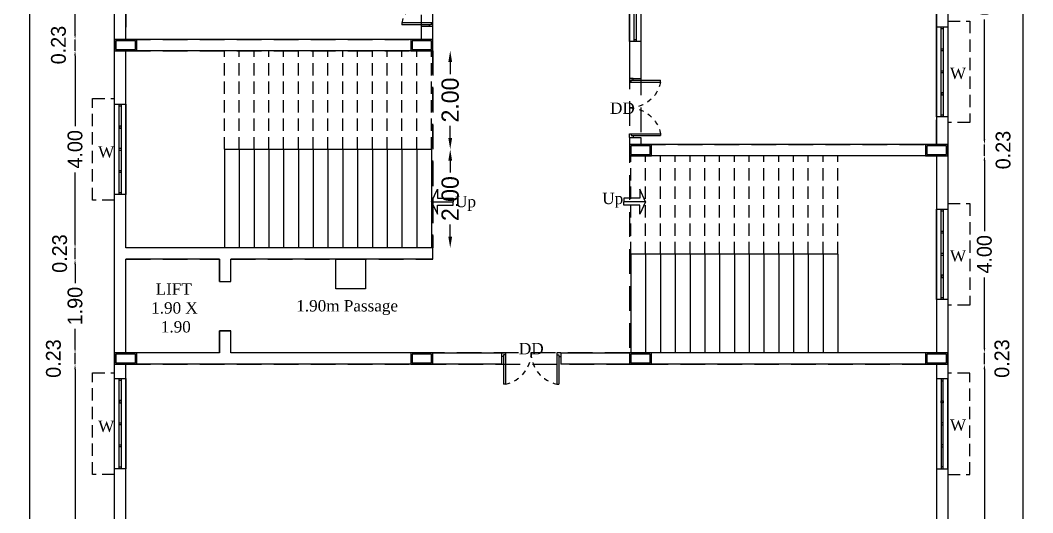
# Model space of a CAD drawing. Header units: metres. Extents: x 3396 to 3562, y 2179 to 2331.
# Drawn here: x 3419.35 to 3439.89, y 2190.77 to 2200.77 of the extents above; entities that cross this region are included whole.
import ezdxf

# ---------------------------------------------------------------- set-up
doc = ezdxf.new("R2010")
doc.units = ezdxf.units.M
doc.header["$PDMODE"] = 34
doc.linetypes.add('HIDDEN', pattern=[0.375, 0.25, -0.125])
for name, color, linetype in [('BLK_1_FLR_3_BLT_UP_AREA', 26, 'Continuous'), ('BLK_1_FLR_3_CARPET_AREA', 25, 'Continuous'), ('BLK_1_FLR_3_EXIT_WIDTH_DOOR', 2, 'Continuous'), ('BLK_1_FLR_3_EXIT_WIDTH_STAIR', 1, 'Continuous'), ('BLK_1_FLR_3_FIRESTAIR_1', 1, 'Continuous')]:
    doc.layers.add(name, color=color, linetype=linetype)
doc.layers.add('BLK_1_FLR_3_DRINKING_WATER', color=7, linetype='Continuous', lineweight=5)
doc.styles.add('outer', font='BKANT.TTF')
doc.styles.get("Standard").update_dxf_attribs({"font": 'arial.ttf'})
doc.dimstyles.new('Banu', dxfattribs={"dimtxt": 0.35, "dimasz": 0.23, "dimexe": 1, "dimexo": 1, "dimgap": 0.1, "dimtad": 0, "dimzin": 1, "dimdsep": 46, "dimtxsty": 'outer', "dimcen": 0.15, "dimdle": 1, "dimse1": 1, "dimse2": 1, "dimclrt": 7, "dimadec": 0, "dimazin": 0, "dimtfac": 1, "dimtix": 1, "dimtmove": 1, "dimatfit": 0, "dimfxl": 0, "dimtolj": 1, "dimtzin": 0, "dimarcsym": 0})

# ---------------------------------------------------------------- blocks, each defined once
blk = doc.blocks.new('*D26')
at = {"layer": 'BLK_1_FLR_3_EXIT_WIDTH_DOOR', "color": 0, "linetype": 'HIDDEN', "lineweight": -2, "ltscale": 2}
for p, q in [((3428.072, 2197.917), (3428.072, 2197.674)), ((3428.072, 2196.377), (3428.072, 2196.621))]:
    blk.add_line(p, q, dxfattribs=at)
at = {"layer": 'BLK_1_FLR_3_EXIT_WIDTH_DOOR', "color": 0, "linetype": 'HIDDEN', "ltscale": 2}
for points in [[(3428.034, 2197.917), (3428.111, 2197.917), (3428.072, 2198.147)], [(3428.034, 2196.377), (3428.111, 2196.377), (3428.072, 2196.147)]]:
    blk.add_solid(points, dxfattribs=at)
at = {"layer": 'Defpoints', "color": 0, "linetype": 'HIDDEN', "ltscale": 2}
for p in [(3427.692, 2198.147), (3428.072, 2198.147), (3427.692, 2196.147)]:
    blk.add_point(p, dxfattribs=at)
at = {"layer": 'BLK_1_FLR_3_EXIT_WIDTH_DOOR', "color": 7, "linetype": 'HIDDEN', "ltscale": 2, "insert": (3428.072, 2197.147), "char_height": 0.35, "attachment_point": 5, "rotation": 90, "style": 'outer'}
blk.add_mtext('\\A1;2.00', dxfattribs=at)
blk = doc.blocks.new('*D27')
at = {"layer": 'BLK_1_FLR_3_EXIT_WIDTH_STAIR', "color": 0, "linetype": 'HIDDEN', "lineweight": -2, "ltscale": 2}
for p, q in [((3428.072, 2199.917), (3428.072, 2199.674)), ((3428.072, 2198.377), (3428.072, 2198.621))]:
    blk.add_line(p, q, dxfattribs=at)
at = {"layer": 'BLK_1_FLR_3_EXIT_WIDTH_STAIR', "color": 0, "linetype": 'HIDDEN', "ltscale": 2}
for points in [[(3428.034, 2199.917), (3428.111, 2199.917), (3428.072, 2200.147)], [(3428.034, 2198.377), (3428.111, 2198.377), (3428.072, 2198.147)]]:
    blk.add_solid(points, dxfattribs=at)
at = {"layer": 'Defpoints', "color": 0, "linetype": 'HIDDEN', "ltscale": 2}
for p in [(3427.692, 2200.147), (3428.072, 2200.147), (3427.692, 2198.147)]:
    blk.add_point(p, dxfattribs=at)
at = {"layer": 'BLK_1_FLR_3_EXIT_WIDTH_STAIR', "color": 7, "linetype": 'HIDDEN', "ltscale": 2, "insert": (3428.072, 2199.147), "char_height": 0.35, "attachment_point": 5, "rotation": 90, "style": 'outer'}
blk.add_mtext('\\A1;2.00', dxfattribs=at)
blk = doc.blocks.new('A$C266D3B0D')
at = {"color": 1}
for p, q in [((-0.068, 0.679), (-0.068, 0.603)), ((-0.068, 0.679), (0.008, 0.679)), ((-0.03, 0.641), (0.565, 0.641)), ((0.565, 0.603), (0.565, 0.641)), ((-0.068, 0.603), (-0.03, 0.603)), ((-0.03, 0.603), (0.565, 0.603)), ((-0.068, -0.445), (-0.03, -0.445)), ((-0.068, -0.521), (-0.068, -0.445)), ((-0.068, -0.521), (0.008, -0.521)), ((-0.03, -0.445), (0.565, -0.445)), ((-0.03, -0.483), (0.565, -0.483)), ((0.565, -0.445), (0.565, -0.483))]:
    blk.add_line(p, q, dxfattribs=at)
for points in [[(-0.068, 0.603), (-0.03, 0.603), (-0.03, 0.641), (0.008, 0.641), (0.008, 0.679)], [(-0.068, -0.445), (-0.03, -0.445), (-0.03, -0.483), (0.008, -0.483), (0.008, -0.521)]]:
    blk.add_lwpolyline(points, dxfattribs=at)
at = {"color": 1, "linetype": 'HIDDEN', "ltscale": 0.2}
for centre, start, end in [((-0.072, 0.729), 270.3902, 348.8397), ((-0.072, -0.57), 11.1603, 89.6098)]:
    blk.add_arc(centre, 0.65, start, end, dxfattribs=at)
blk = doc.blocks.new('A$C35006C9F')
h = blk.add_hatch()
h.set_pattern_fill('ANSI31', color=256, scale=2)
h.set_pattern_definition([(45, (-3161.1406, -1435.413), (-4.490128, 4.490128), [])])
h.paths.add_polyline_path([(-0.129, 0.045), (-0.305, 0.045), (-0.305, -0.35), (-0.129, -0.35)])
for points in [[(-0.102, 0.073), (-0.332, 0.073), (-0.332, -0.377), (-0.102, -0.377)], [(-0.129, 0.045), (-0.305, 0.045), (-0.305, -0.35), (-0.129, -0.35)]]:
    blk.add_lwpolyline(points, close=True)
blk = doc.blocks.new('*D437')
at = {"color": 0, "lineweight": -2, "ltscale": 2}
for p, q in [((3420.461, 2193.687), (3420.461, 2188.241)), ((3420.461, 2181.657), (3420.461, 2187.103))]:
    blk.add_line(p, q, dxfattribs=at)
at = {"color": 0, "ltscale": 2}
for points in [[(3420.444, 2193.687), (3420.477, 2193.687), (3420.461, 2193.787)], [(3420.444, 2181.657), (3420.477, 2181.657), (3420.461, 2181.557)]]:
    blk.add_solid(points, dxfattribs=at)
at = {"layer": 'Defpoints', "color": 0, "ltscale": 2}
for p in [(3420.461, 2193.787), (3420.612, 2193.787), (3420.612, 2181.557)]:
    blk.add_point(p, dxfattribs=at)
at = {"color": 7, "ltscale": 2, "insert": (3420.461, 2187.672), "char_height": 0.3, "attachment_point": 5, "rotation": 90, "style": 'outer'}
blk.add_mtext('\\A1;12.23', dxfattribs=at)
blk = doc.blocks.new('*D438')
at = {"color": 0, "lineweight": -2, "ltscale": 2}
for p, q in [((3420.461, 2194.117), (3420.461, 2194.217)), ((3420.461, 2193.787), (3420.461, 2194.017)), ((3420.461, 2193.687), (3420.461, 2193.587))]:
    blk.add_line(p, q, dxfattribs=at)
at = {"color": 0, "ltscale": 2}
for points in [[(3420.444, 2194.117), (3420.477, 2194.117), (3420.461, 2194.017)], [(3420.444, 2193.687), (3420.477, 2193.687), (3420.461, 2193.787)]]:
    blk.add_solid(points, dxfattribs=at)
at = {"layer": 'Defpoints', "color": 0, "ltscale": 2}
for p in [(3420.461, 2194.017), (3420.612, 2194.017), (3420.612, 2193.787)]:
    blk.add_point(p, dxfattribs=at)
at = {"color": 7, "ltscale": 2, "insert": (3420.023, 2193.902), "char_height": 0.3, "attachment_point": 5, "rotation": 90, "style": 'outer'}
blk.add_mtext('\\A1;0.23', dxfattribs=at)
blk = doc.blocks.new('*D439')
at = {"color": 0, "lineweight": -2, "ltscale": 2}
for p, q in [((3420.461, 2195.817), (3420.461, 2195.43)), ((3420.461, 2194.117), (3420.461, 2194.504))]:
    blk.add_line(p, q, dxfattribs=at)
at = {"color": 0, "ltscale": 2}
for points in [[(3420.444, 2195.817), (3420.477, 2195.817), (3420.461, 2195.917)], [(3420.444, 2194.117), (3420.477, 2194.117), (3420.461, 2194.017)]]:
    blk.add_solid(points, dxfattribs=at)
at = {"layer": 'Defpoints', "color": 0, "ltscale": 2}
for p in [(3420.461, 2195.917), (3420.612, 2195.917), (3420.612, 2194.017)]:
    blk.add_point(p, dxfattribs=at)
at = {"color": 7, "ltscale": 2, "insert": (3420.461, 2194.967), "char_height": 0.3, "attachment_point": 5, "rotation": 90, "style": 'outer'}
blk.add_mtext('\\A1;1.90', dxfattribs=at)
blk = doc.blocks.new('*D440')
at = {"color": 0, "lineweight": -2, "ltscale": 2}
for p, q in [((3420.461, 2196.247), (3420.461, 2196.347)), ((3420.461, 2195.917), (3420.461, 2196.147)), ((3420.461, 2195.817), (3420.461, 2195.717))]:
    blk.add_line(p, q, dxfattribs=at)
at = {"color": 0, "ltscale": 2}
for points in [[(3420.444, 2196.247), (3420.477, 2196.247), (3420.461, 2196.147)], [(3420.444, 2195.817), (3420.477, 2195.817), (3420.461, 2195.917)]]:
    blk.add_solid(points, dxfattribs=at)
at = {"layer": 'Defpoints', "color": 0, "ltscale": 2}
for p in [(3420.461, 2196.147), (3420.612, 2196.147), (3420.612, 2195.917)]:
    blk.add_point(p, dxfattribs=at)
at = {"color": 7, "ltscale": 2, "insert": (3420.149, 2196.032), "char_height": 0.3, "attachment_point": 5, "rotation": 90, "style": 'outer'}
blk.add_mtext('\\A1;0.23', dxfattribs=at)
blk = doc.blocks.new('*D441')
at = {"color": 0, "lineweight": -2, "ltscale": 2}
for p, q in [((3420.461, 2200.047), (3420.461, 2198.617)), ((3420.461, 2196.247), (3420.461, 2197.678))]:
    blk.add_line(p, q, dxfattribs=at)
at = {"color": 0, "ltscale": 2}
for points in [[(3420.444, 2200.047), (3420.477, 2200.047), (3420.461, 2200.147)], [(3420.444, 2196.247), (3420.477, 2196.247), (3420.461, 2196.147)]]:
    blk.add_solid(points, dxfattribs=at)
at = {"layer": 'Defpoints', "color": 0, "ltscale": 2}
for p in [(3420.461, 2200.147), (3420.612, 2200.147), (3420.612, 2196.147)]:
    blk.add_point(p, dxfattribs=at)
at = {"color": 7, "ltscale": 2, "insert": (3420.461, 2198.147), "char_height": 0.3, "attachment_point": 5, "rotation": 90, "style": 'outer'}
blk.add_mtext('\\A1;4.00', dxfattribs=at)
blk = doc.blocks.new('*D442')
at = {"color": 0, "lineweight": -2, "ltscale": 2}
for p, q in [((3420.461, 2200.477), (3420.461, 2200.577)), ((3420.461, 2200.147), (3420.461, 2200.377)), ((3420.461, 2200.047), (3420.461, 2199.947))]:
    blk.add_line(p, q, dxfattribs=at)
at = {"color": 0, "ltscale": 2}
for points in [[(3420.444, 2200.477), (3420.477, 2200.477), (3420.461, 2200.377)], [(3420.444, 2200.047), (3420.477, 2200.047), (3420.461, 2200.147)]]:
    blk.add_solid(points, dxfattribs=at)
at = {"layer": 'Defpoints', "color": 0, "ltscale": 2}
for p in [(3420.461, 2200.377), (3420.612, 2200.377), (3420.612, 2200.147)]:
    blk.add_point(p, dxfattribs=at)
at = {"color": 7, "ltscale": 2, "insert": (3420.125, 2200.262), "char_height": 0.3, "attachment_point": 5, "rotation": 90, "style": 'outer'}
blk.add_mtext('\\A1;0.23', dxfattribs=at)
blk = doc.blocks.new('*D443')
at = {"color": 0, "lineweight": -2, "ltscale": 2}
for p, q in [((3420.461, 2206.277), (3420.461, 2203.84)), ((3420.461, 2200.477), (3420.461, 2202.914))]:
    blk.add_line(p, q, dxfattribs=at)
at = {"color": 0, "ltscale": 2}
for points in [[(3420.444, 2206.277), (3420.477, 2206.277), (3420.461, 2206.377)], [(3420.444, 2200.477), (3420.477, 2200.477), (3420.461, 2200.377)]]:
    blk.add_solid(points, dxfattribs=at)
at = {"layer": 'Defpoints', "color": 0, "ltscale": 2}
for p in [(3420.461, 2206.377), (3420.612, 2206.377), (3420.612, 2200.377)]:
    blk.add_point(p, dxfattribs=at)
at = {"color": 7, "ltscale": 2, "insert": (3420.461, 2203.377), "char_height": 0.3, "attachment_point": 5, "rotation": 90, "style": 'outer'}
blk.add_mtext('\\A1;6.00', dxfattribs=at)
blk = doc.blocks.new('*D459')
at = {"color": 0, "lineweight": -2, "ltscale": 2}
for p, q in [((3419.546, 2223.251), (3419.546, 2202.919)), ((3419.546, 2181.427), (3419.546, 2201.759))]:
    blk.add_line(p, q, dxfattribs=at)
at = {"color": 0, "ltscale": 2}
for points in [[(3419.529, 2223.251), (3419.562, 2223.251), (3419.546, 2223.351)], [(3419.529, 2181.427), (3419.562, 2181.427), (3419.546, 2181.327)]]:
    blk.add_solid(points, dxfattribs=at)
at = {"layer": 'Defpoints', "color": 0, "ltscale": 2}
for p in [(3419.56, 2223.351), (3419.546, 2181.327), (3419.56, 2181.327)]:
    blk.add_point(p, dxfattribs=at)
at = {"color": 7, "ltscale": 2, "insert": (3419.546, 2202.339), "char_height": 0.3, "attachment_point": 5, "rotation": 90, "style": 'outer'}
blk.add_mtext('\\A1;42.02', dxfattribs=at)
blk = doc.blocks.new('*D465')
at = {"color": 0, "lineweight": -2, "ltscale": 2}
for p, q in [((3438.91, 2193.687), (3438.91, 2188.241)), ((3438.91, 2181.657), (3438.91, 2187.103))]:
    blk.add_line(p, q, dxfattribs=at)
at = {"color": 0, "ltscale": 2}
for points in [[(3438.893, 2193.687), (3438.927, 2193.687), (3438.91, 2193.787)], [(3438.893, 2181.657), (3438.927, 2181.657), (3438.91, 2181.557)]]:
    blk.add_solid(points, dxfattribs=at)
at = {"layer": 'Defpoints', "color": 0, "ltscale": 2}
for p in [(3438.91, 2193.787), (3438.973, 2193.787), (3438.973, 2181.557)]:
    blk.add_point(p, dxfattribs=at)
at = {"color": 7, "ltscale": 2, "insert": (3438.91, 2187.672), "char_height": 0.3, "attachment_point": 5, "rotation": 90, "style": 'outer'}
blk.add_mtext('\\A1;12.23', dxfattribs=at)
blk = doc.blocks.new('*D466')
at = {"color": 0, "lineweight": -2, "ltscale": 2}
for p, q in [((3438.91, 2194.117), (3438.91, 2194.217)), ((3438.91, 2193.787), (3438.91, 2194.017)), ((3438.91, 2193.687), (3438.91, 2193.587))]:
    blk.add_line(p, q, dxfattribs=at)
at = {"color": 0, "ltscale": 2}
for points in [[(3438.893, 2194.117), (3438.927, 2194.117), (3438.91, 2194.017)], [(3438.893, 2193.687), (3438.927, 2193.687), (3438.91, 2193.787)]]:
    blk.add_solid(points, dxfattribs=at)
at = {"layer": 'Defpoints', "color": 0, "ltscale": 2}
for p in [(3438.91, 2194.017), (3438.973, 2194.017), (3438.973, 2193.787)]:
    blk.add_point(p, dxfattribs=at)
at = {"color": 7, "ltscale": 2, "insert": (3439.266, 2193.902), "char_height": 0.3, "attachment_point": 5, "rotation": 90, "style": 'outer'}
blk.add_mtext('\\A1;0.23', dxfattribs=at)
blk = doc.blocks.new('*D467')
at = {"color": 0, "lineweight": -2, "ltscale": 2}
for p, q in [((3438.91, 2197.917), (3438.91, 2196.487)), ((3438.91, 2194.117), (3438.91, 2195.548))]:
    blk.add_line(p, q, dxfattribs=at)
at = {"color": 0, "ltscale": 2}
for points in [[(3438.893, 2197.917), (3438.927, 2197.917), (3438.91, 2198.017)], [(3438.893, 2194.117), (3438.927, 2194.117), (3438.91, 2194.017)]]:
    blk.add_solid(points, dxfattribs=at)
at = {"layer": 'Defpoints', "color": 0, "ltscale": 2}
for p in [(3438.91, 2198.017), (3438.973, 2198.017), (3438.973, 2194.017)]:
    blk.add_point(p, dxfattribs=at)
at = {"color": 7, "ltscale": 2, "insert": (3438.91, 2196.017), "char_height": 0.3, "attachment_point": 5, "rotation": 90, "style": 'outer'}
blk.add_mtext('\\A1;4.00', dxfattribs=at)
blk = doc.blocks.new('*D468')
at = {"color": 0, "lineweight": -2, "ltscale": 2}
for p, q in [((3438.91, 2198.347), (3438.91, 2198.447)), ((3438.91, 2198.017), (3438.91, 2198.247)), ((3438.91, 2197.917), (3438.91, 2197.817))]:
    blk.add_line(p, q, dxfattribs=at)
at = {"color": 0, "ltscale": 2}
for points in [[(3438.893, 2198.347), (3438.927, 2198.347), (3438.91, 2198.247)], [(3438.893, 2197.917), (3438.927, 2197.917), (3438.91, 2198.017)]]:
    blk.add_solid(points, dxfattribs=at)
at = {"layer": 'Defpoints', "color": 0, "ltscale": 2}
for p in [(3438.91, 2198.247), (3438.973, 2198.247), (3438.973, 2198.017)]:
    blk.add_point(p, dxfattribs=at)
at = {"color": 7, "ltscale": 2, "insert": (3439.29, 2198.132), "char_height": 0.3, "attachment_point": 5, "rotation": 90, "style": 'outer'}
blk.add_mtext('\\A1;0.23', dxfattribs=at)
blk = doc.blocks.new('*D469')
at = {"color": 0, "lineweight": -2, "ltscale": 2}
for p, q in [((3438.91, 2204.147), (3438.91, 2201.71)), ((3438.91, 2198.347), (3438.91, 2200.784))]:
    blk.add_line(p, q, dxfattribs=at)
at = {"color": 0, "ltscale": 2}
for points in [[(3438.893, 2204.147), (3438.927, 2204.147), (3438.91, 2204.247)], [(3438.893, 2198.347), (3438.927, 2198.347), (3438.91, 2198.247)]]:
    blk.add_solid(points, dxfattribs=at)
at = {"layer": 'Defpoints', "color": 0, "ltscale": 2}
for p in [(3438.91, 2204.247), (3438.973, 2204.247), (3438.973, 2198.247)]:
    blk.add_point(p, dxfattribs=at)
at = {"color": 7, "ltscale": 2, "insert": (3438.91, 2201.247), "char_height": 0.3, "attachment_point": 5, "rotation": 90, "style": 'outer'}
blk.add_mtext('\\A1;6.00', dxfattribs=at)
blk = doc.blocks.new('*D477')
at = {"color": 0, "lineweight": -2, "ltscale": 2}
for p, q in [((3439.694, 2223.251), (3439.694, 2202.919)), ((3439.694, 2181.427), (3439.694, 2201.759))]:
    blk.add_line(p, q, dxfattribs=at)
at = {"color": 0, "ltscale": 2}
for points in [[(3439.677, 2223.251), (3439.71, 2223.251), (3439.694, 2223.351)], [(3439.677, 2181.427), (3439.71, 2181.427), (3439.694, 2181.327)]]:
    blk.add_solid(points, dxfattribs=at)
at = {"layer": 'Defpoints', "color": 0, "ltscale": 2}
for p in [(3439.706, 2223.351), (3439.694, 2181.327), (3439.706, 2181.327)]:
    blk.add_point(p, dxfattribs=at)
at = {"color": 7, "ltscale": 2, "insert": (3439.694, 2202.339), "char_height": 0.3, "attachment_point": 5, "rotation": 90, "style": 'outer'}
blk.add_mtext('\\A1;42.02', dxfattribs=at)

msp = doc.modelspace()

# ---------------------------------------------------------------- linework, layer by layer
for p, q in [((3421.26216, 2181.32709), (3421.26216, 2223.35079)), ((3438.16716, 2223.35079), (3438.16716, 2181.32709)), ((3421.49216, 2200.37709), (3421.49216, 2206.37709)), ((3437.93716, 2204.24709), (3437.93716, 2198.24709)), ((3431.70716, 2202.66427), (3431.70716, 2199.58728)), ((3431.93716, 2202.66427), (3431.93716, 2199.58728)), ((3427.49216, 2200.37709), (3427.49216, 2200.63666)), ((3427.72216, 2200.63666), (3427.49216, 2200.63666)), ((3427.72216, 2200.14709), (3427.72216, 2200.63666)), ((3427.49216, 2200.37709), (3421.49216, 2200.37709)), ((3427.72216, 2200.14709), (3421.49216, 2200.14709)), ((3421.49216, 2196.14709), (3421.49216, 2200.14709)), ((3431.70716, 2199.58728), (3431.93716, 2199.58728)), ((3431.70716, 2198.38728), (3431.70716, 2198.01709)), ((3431.70716, 2198.38728), (3431.93716, 2198.38728)), ((3431.93716, 2198.38728), (3431.93716, 2198.24709)), ((3437.93716, 2198.24709), (3431.93716, 2198.24709)), ((3423.49216, 2198.14709), (3423.49216, 2196.14709)), ((3423.49216, 2198.14709), (3427.69216, 2198.14709)), ((3423.79216, 2198.14709), (3423.79216, 2196.14709)), ((3424.09216, 2198.14709), (3424.09216, 2196.14709)), ((3424.39216, 2198.14709), (3424.39216, 2196.14709)), ((3424.69216, 2198.14709), (3424.69216, 2196.14709)), ((3424.99216, 2198.14709), (3424.99216, 2196.14709)), ((3425.29216, 2198.14709), (3425.29216, 2196.14709)), ((3425.59216, 2198.14709), (3425.59216, 2196.14709)), ((3425.89216, 2198.14709), (3425.89216, 2196.14709)), ((3426.19216, 2198.14709), (3426.19216, 2196.14709)), ((3426.49216, 2198.14709), (3426.49216, 2196.14709)), ((3426.79216, 2198.14709), (3426.79216, 2196.14709)), ((3427.09216, 2198.14709), (3427.09216, 2196.14709)), ((3427.39216, 2198.14709), (3427.39216, 2196.14709)), ((3427.69216, 2198.14709), (3427.69216, 2196.14709)), ((3437.93716, 2198.01709), (3431.70716, 2198.01709)), ((3437.93716, 2198.01709), (3437.93716, 2194.01709)), ((3427.72216, 2196.14709), (3421.49216, 2196.14709)), ((3427.72216, 2195.91709), (3427.72216, 2196.14709)), ((3423.39216, 2195.91709), (3421.49216, 2195.91709)), ((3421.49216, 2194.01709), (3421.49216, 2195.91709)), ((3423.39216, 2195.46709), (3423.39216, 2195.91709)), ((3427.72216, 2195.91709), (3423.62216, 2195.91709)), ((3423.62216, 2195.46709), (3423.62216, 2195.91709)), ((3431.73716, 2196.01709), (3431.73716, 2194.01709)), ((3435.93716, 2196.01709), (3431.73716, 2196.01709)), ((3432.03716, 2196.01709), (3432.03716, 2194.01709)), ((3432.33716, 2196.01709), (3432.33716, 2194.01709)), ((3432.63716, 2196.01709), (3432.63716, 2194.01709)), ((3432.93716, 2196.01709), (3432.93716, 2194.01709)), ((3433.23716, 2196.01709), (3433.23716, 2194.01709)), ((3433.53716, 2196.01709), (3433.53716, 2194.01709)), ((3433.83716, 2196.01709), (3433.83716, 2194.01709)), ((3434.13716, 2196.01709), (3434.13716, 2194.01709)), ((3434.43716, 2196.01709), (3434.43716, 2194.01709)), ((3434.73716, 2196.01709), (3434.73716, 2194.01709)), ((3435.03716, 2196.01709), (3435.03716, 2194.01709)), ((3435.33716, 2196.01709), (3435.33716, 2194.01709)), ((3435.63716, 2196.01709), (3435.63716, 2194.01709)), ((3435.93716, 2196.01709), (3435.93716, 2194.01709)), ((3423.39216, 2195.46709), (3423.62216, 2195.46709)), ((3423.39216, 2194.01709), (3423.39216, 2194.46709)), ((3423.39216, 2194.46709), (3423.62216, 2194.46709)), ((3423.62216, 2194.01709), (3423.62216, 2194.46709)), ((3423.39216, 2194.01709), (3421.49216, 2194.01709)), ((3427.72216, 2194.01709), (3423.62216, 2194.01709)), ((3427.72216, 2193.78709), (3427.72216, 2194.01709)), ((3427.72216, 2194.01709), (3429.11466, 2194.01709)), ((3429.11466, 2194.01709), (3429.11466, 2193.78709)), ((3430.31466, 2194.01709), (3431.70716, 2194.01709)), ((3430.31466, 2194.01709), (3430.31466, 2193.78709)), ((3431.70716, 2194.01709), (3431.70716, 2193.78709)), ((3437.93716, 2194.01709), (3431.70716, 2194.01709)), ((3429.11466, 2193.78709), (3421.49216, 2193.78709)), ((3421.49216, 2187.78709), (3421.49216, 2193.78709)), ((3427.49216, 2193.78709), (3427.49216, 2193.78709)), ((3427.72216, 2193.78709), (3427.49216, 2193.78709)), ((3437.93716, 2193.78709), (3430.31466, 2193.78709)), ((3431.70716, 2193.78709), (3431.93716, 2193.78709)), ((3431.93716, 2193.78709), (3431.93716, 2193.78709)), ((3437.93716, 2193.78709), (3437.93716, 2187.78709))]:
    msp.add_line(p, q)
at = {"linetype": 'HIDDEN'}
for p, q in [((3423.49216, 2198.14709), (3423.49216, 2200.14709)), ((3423.79216, 2198.14709), (3423.79216, 2200.14709)), ((3424.09216, 2198.14709), (3424.09216, 2200.14709)), ((3424.39216, 2198.14709), (3424.39216, 2200.14709)), ((3424.69216, 2198.14709), (3424.69216, 2200.14709)), ((3424.99216, 2198.14709), (3424.99216, 2200.14709)), ((3425.29216, 2198.14709), (3425.29216, 2200.14709)), ((3425.59216, 2198.14709), (3425.59216, 2200.14709)), ((3425.89216, 2198.14709), (3425.89216, 2200.14709)), ((3426.19216, 2198.14709), (3426.19216, 2200.14709)), ((3426.49216, 2198.14709), (3426.49216, 2200.14709)), ((3426.79216, 2198.14709), (3426.79216, 2200.14709)), ((3427.09216, 2198.14709), (3427.09216, 2200.14709)), ((3427.39216, 2198.14709), (3427.39216, 2200.14709)), ((3427.69216, 2198.14709), (3427.69216, 2200.14709)), ((3431.73716, 2196.01709), (3431.73716, 2198.01709)), ((3432.03716, 2196.01709), (3432.03716, 2198.01709)), ((3432.33716, 2196.01709), (3432.33716, 2198.01709)), ((3432.63716, 2196.01709), (3432.63716, 2198.01709)), ((3432.93716, 2196.01709), (3432.93716, 2198.01709)), ((3433.23716, 2196.01709), (3433.23716, 2198.01709)), ((3433.53716, 2196.01709), (3433.53716, 2198.01709)), ((3433.83716, 2196.01709), (3433.83716, 2198.01709)), ((3434.13716, 2196.01709), (3434.13716, 2198.01709)), ((3434.43716, 2196.01709), (3434.43716, 2198.01709)), ((3434.73716, 2196.01709), (3434.73716, 2198.01709)), ((3435.03716, 2196.01709), (3435.03716, 2198.01709)), ((3435.33716, 2196.01709), (3435.33716, 2198.01709)), ((3435.63716, 2196.01709), (3435.63716, 2198.01709)), ((3435.93716, 2196.01709), (3435.93716, 2198.01709))]:
    msp.add_line(p, q, dxfattribs=at)
for points in [[(3431.70716, 2200.33389), (3431.70716, 2202.16389), (3431.93716, 2202.16389), (3431.93716, 2200.33389)], [(3431.8014, 2200.33389), (3431.8014, 2202.16389), (3431.84292, 2202.16389), (3431.84292, 2200.33389)], [(3438.16716, 2200.63548), (3438.16716, 2198.80548), (3437.93716, 2198.80548), (3437.93716, 2200.63548)], [(3438.07292, 2200.63548), (3438.07292, 2198.80548), (3438.0314, 2198.80548), (3438.0314, 2200.63548)], [(3438.07292, 2200.63548), (3438.07292, 2200.59396), (3438.0314, 2200.59396), (3438.0314, 2200.63548)], [(3431.8014, 2200.33389), (3431.8014, 2200.37541), (3431.84292, 2200.37541), (3431.84292, 2200.33389)], [(3438.07292, 2200.18836), (3438.07292, 2200.14684), (3438.0314, 2200.14684), (3438.0314, 2200.18836)], [(3438.07292, 2199.74124), (3438.07292, 2199.69972), (3438.0314, 2199.69972), (3438.0314, 2199.74124)], [(3438.07292, 2199.2526), (3438.07292, 2199.29412), (3438.0314, 2199.29412), (3438.0314, 2199.2526)], [(3421.26216, 2197.23209), (3421.26216, 2199.06209), (3421.49216, 2199.06209), (3421.49216, 2197.23209)], [(3421.3564, 2197.23209), (3421.3564, 2199.06209), (3421.39792, 2199.06209), (3421.39792, 2197.23209)], [(3421.3564, 2199.02057), (3421.3564, 2199.06209), (3421.39792, 2199.06209), (3421.39792, 2199.02057)], [(3438.07292, 2198.847), (3438.07292, 2198.80548), (3438.0314, 2198.80548), (3438.0314, 2198.847)], [(3421.3564, 2198.61497), (3421.3564, 2198.57345), (3421.39792, 2198.57345), (3421.39792, 2198.61497)], [(3421.3564, 2198.12633), (3421.3564, 2198.16785), (3421.39792, 2198.16785), (3421.39792, 2198.12633)], [(3421.3564, 2197.67921), (3421.3564, 2197.72073), (3421.39792, 2197.72073), (3421.39792, 2197.67921)], [(3421.3564, 2197.23209), (3421.3564, 2197.27361), (3421.39792, 2197.27361), (3421.39792, 2197.23209)], [(3438.16716, 2196.93209), (3438.16716, 2195.10209), (3437.93716, 2195.10209), (3437.93716, 2196.93209)], [(3438.07292, 2196.93209), (3438.07292, 2195.10209), (3438.0314, 2195.10209), (3438.0314, 2196.93209)], [(3438.07292, 2196.93209), (3438.07292, 2196.89057), (3438.0314, 2196.89057), (3438.0314, 2196.93209)], [(3438.07292, 2196.48497), (3438.07292, 2196.44345), (3438.0314, 2196.44345), (3438.0314, 2196.48497)], [(3438.07292, 2196.03785), (3438.07292, 2195.99633), (3438.0314, 2195.99633), (3438.0314, 2196.03785)], [(3438.07292, 2195.54921), (3438.07292, 2195.59073), (3438.0314, 2195.59073), (3438.0314, 2195.54921)], [(3438.07292, 2195.14361), (3438.07292, 2195.10209), (3438.0314, 2195.10209), (3438.0314, 2195.14361)], [(3421.26216, 2191.66564), (3421.26216, 2193.49564), (3421.49216, 2193.49564), (3421.49216, 2191.66564)], [(3421.3564, 2191.66564), (3421.3564, 2193.49564), (3421.39792, 2193.49564), (3421.39792, 2191.66564)], [(3421.3564, 2193.45412), (3421.3564, 2193.49564), (3421.39792, 2193.49564), (3421.39792, 2193.45412)], [(3438.16716, 2191.66203), (3438.16716, 2193.49203), (3437.93716, 2193.49203), (3437.93716, 2191.66203)], [(3438.07292, 2191.66203), (3438.07292, 2193.49203), (3438.0314, 2193.49203), (3438.0314, 2191.66203)], [(3438.07292, 2193.45052), (3438.07292, 2193.49203), (3438.0314, 2193.49203), (3438.0314, 2193.45052)], [(3421.3564, 2193.04852), (3421.3564, 2193.007), (3421.39792, 2193.007), (3421.39792, 2193.04852)], [(3438.07292, 2193.04491), (3438.07292, 2193.00339), (3438.0314, 2193.00339), (3438.0314, 2193.04491)], [(3421.3564, 2192.55988), (3421.3564, 2192.6014), (3421.39792, 2192.6014), (3421.39792, 2192.55988)], [(3438.07292, 2192.55627), (3438.07292, 2192.59779), (3438.0314, 2192.59779), (3438.0314, 2192.55627)], [(3421.3564, 2192.11276), (3421.3564, 2192.15428), (3421.39792, 2192.15428), (3421.39792, 2192.11276)], [(3438.07292, 2192.10915), (3438.07292, 2192.15067), (3438.0314, 2192.15067), (3438.0314, 2192.10915)], [(3421.3564, 2191.66564), (3421.3564, 2191.70716), (3421.39792, 2191.70716), (3421.39792, 2191.66564)], [(3438.07292, 2191.66203), (3438.07292, 2191.70355), (3438.0314, 2191.70355), (3438.0314, 2191.66203)]]:
    msp.add_lwpolyline(points, close=True)
for points in [[(3438.16716, 2200.75048), (3438.61716, 2200.75048), (3438.61716, 2198.69048), (3438.16716, 2198.69048)], [(3421.26216, 2197.11709), (3420.81216, 2197.11709), (3420.81216, 2199.17709), (3421.26216, 2199.17709)], [(3438.16716, 2197.04709), (3438.61716, 2197.04709), (3438.61716, 2194.98709), (3438.16716, 2194.98709)], [(3421.26216, 2191.55064), (3420.81216, 2191.55064), (3420.81216, 2193.61064), (3421.26216, 2193.61064)], [(3438.16716, 2191.54703), (3438.61716, 2191.54703), (3438.61716, 2193.60703), (3438.16716, 2193.60703)]]:
    msp.add_lwpolyline(points, dxfattribs=at)
for points in [[(3427.69216, 2197.08401), (3427.81193, 2197.3376), (3427.81193, 2197.15632), (3428.1308, 2197.15632), (3428.1308, 2197.08401)], [(3432.03616, 2197.08401), (3431.9164, 2197.3376), (3431.9164, 2197.15632), (3431.59752, 2197.15632), (3431.59752, 2197.08401)], [(3427.69216, 2197.08401), (3428.1308, 2197.08401)], [(3427.69216, 2197.08401), (3427.81193, 2196.83041), (3427.81193, 2197.01169), (3428.1308, 2197.01169), (3428.1308, 2197.08401)], [(3432.03616, 2197.08401), (3431.59752, 2197.08401)], [(3432.03616, 2197.08401), (3431.9164, 2196.83041), (3431.9164, 2197.01169), (3431.59752, 2197.01169), (3431.59752, 2197.08401)]]:
    msp.add_lwpolyline(points)
at = {"layer": 'BLK_1_FLR_3_BLT_UP_AREA', "color": 26, "ltscale": 2}
msp.add_lwpolyline([(3421.26216, 2223.35079), (3438.16716, 2223.35079), (3438.16716, 2181.32709), (3421.26216, 2181.32709)], close=True, dxfattribs=at)
at = {"layer": 'BLK_1_FLR_3_CARPET_AREA', "color": 26, "linetype": 'HIDDEN', "ltscale": 2}
for points in [[(3431.70716, 2223.12079), (3431.70716, 2194.01709), (3423.62216, 2194.01709)], [(3423.62216, 2194.01709), (3423.62216, 2194.46709), (3423.39216, 2194.46709), (3423.39216, 2194.01709), (3421.49216, 2194.01709), (3421.49216, 2195.91709), (3423.39216, 2195.91709), (3423.39216, 2195.46709), (3423.62216, 2195.46709), (3423.62216, 2195.91709), (3427.72216, 2195.91709), (3427.72216, 2216.95418)]]:
    msp.add_lwpolyline(points, dxfattribs=at)
for points in [[(3421.49216, 2200.37709), (3427.49216, 2200.37709), (3427.49216, 2206.37709), (3421.49216, 2206.37709)], [(3431.93716, 2198.24709), (3437.93716, 2198.24709), (3437.93716, 2204.24709), (3431.93716, 2204.24709)], [(3437.93716, 2181.55709), (3421.49216, 2181.55709), (3421.49216, 2193.78709), (3437.93716, 2193.78709)]]:
    msp.add_lwpolyline(points, close=True, dxfattribs=at)
at = {"layer": 'BLK_1_FLR_3_DRINKING_WATER', "color": 7}
msp.add_lwpolyline([(3425.75113, 2195.91709), (3426.35113, 2195.91709), (3426.35113, 2195.31709), (3425.75113, 2195.31709)], close=True, dxfattribs=at)
at = {"layer": 'BLK_1_FLR_3_FIRESTAIR_1', "linetype": 'HIDDEN', "ltscale": 2}
msp.add_lwpolyline([(3421.49216, 2200.14709), (3427.72216, 2200.14709), (3427.72216, 2196.14709), (3421.49216, 2196.14709)], close=True, dxfattribs=at)

# ---------------------------------------------------------------- block references
for name, p, rotation in [('A$C266D3B0D', (3427.65436, 2201.31606), 180), ('A$C35006C9F', (3421.33476, 2200.47923), 90), ('A$C35006C9F', (3427.34476, 2200.47923), 90), ('A$C35006C9F', (3431.77976, 2198.34923), 90), ('A$C35006C9F', (3437.78976, 2198.34923), 90), ('A$C35006C9F', (3421.33476, 2194.11923), 90), ('A$C35006C9F', (3427.34476, 2194.11923), 90), ('A$C266D3B0D', (3429.63526, 2193.94929), 270), ('A$C35006C9F', (3431.77976, 2194.11923), 90), ('A$C35006C9F', (3437.78976, 2194.11923), 90)]:
    msp.add_blockref(name, p, dxfattribs=dict(rotation=rotation))
at = {"xscale": -1, "rotation": 180}
msp.add_blockref('A$C266D3B0D', (3431.77496, 2199.06668), dxfattribs=at)

# ---------------------------------------------------------------- texts
at = {"char_height": 0.23, "attachment_point": 1}
for s, width, insert in [('{\\fTimes New Roman|b0|i0|c0|p18;\\W2.56455; \\W1;W}', 0.7488848, (3437.98737, 2199.80398)), ('{\\fTimes New Roman|b0|i0|c0|p18;\\W1.63193; \\W1;DD}', 0.7488848, (3431.17202, 2199.09691)), ('{\\fTimes New Roman|b0|i0|c0|p18;\\W2.56455; \\W1;W}', 0.7488848, (3420.70653, 2198.20956)), ('{\\fTimes New Roman|b0|i0|c0|p18;\\W2.04502; \\W1;Up}', 0.7488848, (3427.99386, 2197.2034)), ('{\\fTimes New Roman|b0|i0|c0|p18;\\W2.04502; \\W1;Up}', 0.7488848, (3430.97939, 2197.26633)), ('{\\fTimes New Roman|b0|i0|c0|p18;\\W2.56455; \\W1;W}', 0.7488848, (3437.98737, 2196.10058)), ('{\\fTimes New Roman|b0|i0|c0|p18;\\W5.15096; \\W1;LIFT\\P{\\W4.096271; }1.90 X\\P{\\W5.354083; } 1.90}', 1.5762681, (3421.64901, 2195.42829)), ('{\\fTimes New Roman|b0|i0|c0|p18;\\W6.13912; \\W1;1.90m Passage}', 3.0116337, (3424.41557, 2195.08846)), ('{\\fTimes New Roman|b0|i0|c0|p18;\\W1.63193; \\W1;DD}', 0.7488848, (3429.32376, 2194.21888)), ('{\\fTimes New Roman|b0|i0|c0|p18;\\W2.56455; \\W1;W}', 0.7488848, (3420.70653, 2192.64311)), ('{\\fTimes New Roman|b0|i0|c0|p18;\\W2.56455; \\W1;W}', 0.7488848, (3437.98737, 2192.6681))]:
    msp.add_mtext_dynamic_manual_height_columns(s, width=width, gutter_width=12.5, heights=[0], dxfattribs=dict(at, insert=insert))

# ---------------------------------------------------------------- dimensions: what is measured, and where the dimension line sits
at = {"ltscale": 2}
for base, p1, p2, angle, picture, middle in [((3419.54569, 2181.32709), (3419.55952, 2223.35079), (3419.55952, 2181.32709), 90, '*D459', (3419.54569, 2202.33894)), ((3439.69364, 2181.32709), (3439.70573, 2223.35079), (3439.70573, 2181.32709), 90, '*D477', (3439.69364, 2202.33894)), ((3420.46053, 2206.37709), (3420.61155, 2200.37709), (3420.61155, 2206.37709), 270, '*D443', (3420.46053, 2203.37709)), ((3438.90995, 2204.24709), (3438.97251, 2198.24709), (3438.97251, 2204.24709), 270, '*D469', (3438.90995, 2201.24709)), ((3420.46053, 2200.14709), (3420.61155, 2196.14709), (3420.61155, 2200.14709), 270, '*D441', (3420.46053, 2198.14709)), ((3438.90995, 2198.01709), (3438.97251, 2194.01709), (3438.97251, 2198.01709), 270, '*D467', (3438.90995, 2196.01709)), ((3420.46053, 2195.91709), (3420.61155, 2194.01709), (3420.61155, 2195.91709), 270, '*D439', (3420.46053, 2194.96709)), ((3420.46053, 2193.78709), (3420.61155, 2181.55709), (3420.61155, 2193.78709), 270, '*D437', (3420.46053, 2187.67209)), ((3438.90995, 2193.78709), (3438.97251, 2181.55709), (3438.97251, 2193.78709), 270, '*D465', (3438.90995, 2187.67209))]:
    dim = msp.add_linear_dim(base=base, p1=p1, p2=p2, angle=angle, dimstyle='Banu', override={"dimtxt": 0.3, "dimasz": 0.1, "dimpost": '\\X'}, dxfattribs=at)
    dim.commit()
    dim.dimension.update_dxf_attribs({"geometry": picture, "text_midpoint": middle})
for base, p1, p2, picture, middle in [((3420.46053, 2200.37709), (3420.61155, 2200.14709), (3420.61155, 2200.37709), '*D442', (3420.12539, 2200.26209)), ((3438.90995, 2198.24709), (3438.97251, 2198.01709), (3438.97251, 2198.24709), '*D468', (3439.29007, 2198.13209)), ((3420.46053, 2196.14709), (3420.61155, 2195.91709), (3420.61155, 2196.14709), '*D440', (3420.14906, 2196.03209)), ((3420.46053, 2194.01709), (3420.61155, 2193.78709), (3420.61155, 2194.01709), '*D438', (3420.02261, 2193.90209)), ((3438.90995, 2194.01709), (3438.97251, 2193.78709), (3438.97251, 2194.01709), '*D466', (3439.26635, 2193.90209))]:
    dim = msp.add_linear_dim(base=base, p1=p1, p2=p2, angle=270, dimstyle='Banu', override={"dimtxt": 0.3, "dimasz": 0.1, "dimpost": '\\X'}, dxfattribs=at)
    dim.commit()
    dim.dimension.update_dxf_attribs({"geometry": picture, "text_midpoint": middle, "dimtype": 160})
at = {"layer": 'BLK_1_FLR_3_EXIT_WIDTH_DOOR', "linetype": 'HIDDEN', "ltscale": 2}
dim = msp.add_aligned_dim(p1=(3427.69216, 2196.14709), p2=(3427.69216, 2198.14709), distance=-0.38008, dimstyle='Banu', override={"dimpost": '\\X'}, dxfattribs=at)
dim.commit()
dim.dimension.update_dxf_attribs({"geometry": '*D26', "text_midpoint": (3428.07224, 2197.14709)})
at = {"layer": 'BLK_1_FLR_3_EXIT_WIDTH_STAIR', "color": 1, "linetype": 'HIDDEN', "ltscale": 2}
dim = msp.add_aligned_dim(p1=(3427.69216, 2198.14709), p2=(3427.69216, 2200.14709), distance=-0.38008, dimstyle='Banu', override={"dimpost": '\\X'}, dxfattribs=at)
dim.commit()
dim.dimension.update_dxf_attribs({"geometry": '*D27', "text_midpoint": (3428.07224, 2199.14709)})

doc.saveas('drawing.dxf')
